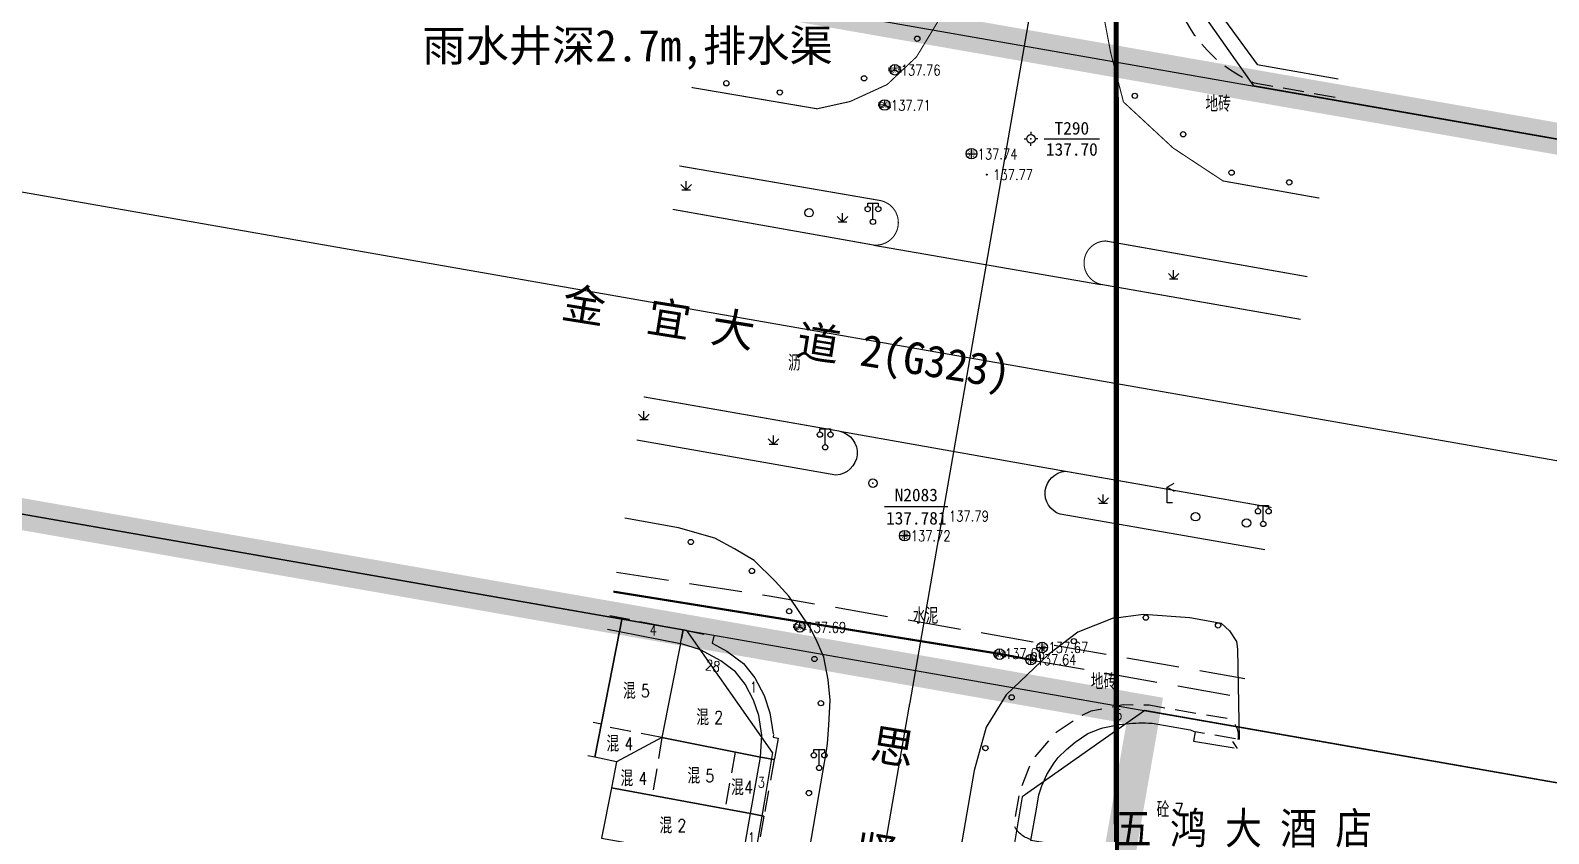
# Model space of a CAD drawing. Extents: x 529262 to 576451, y 2694391 to 2717535.
# Drawn here: x 563351.5 to 563495.1, y 2710773.6 to 2710849.6 of the extents above; entities that cross this region are included whole.
import ezdxf
from ezdxf.enums import TextEntityAlignment as Align
from ezdxf.xclip import XClip

# ---------------------------------------------------------------- set-up
doc = ezdxf.new("R2010")
doc.units = 0
doc.header["$XCLIPFRAME"] = 0
doc.linetypes.add('DASH', pattern=[0.35, 0.25, -0.1])
doc.linetypes.add('X5', pattern=[3, 2, -1])
for name, color, linetype in [('COMPONENT', 8, 'Continuous'), ('DLDW', 8, 'Continuous'), ('DLSS', 4, 'Continuous'), ('DMTZ', 8, 'Continuous'), ('GCD', 8, 'Continuous'), ('GXYZ', 8, 'Continuous'), ('JMD', 8, 'Continuous'), ('KZD', 8, 'Continuous'), ('PP-COM', 7, 'Continuous'), ('RD-中线', 40, 'Continuous'), ('RD-红线', 7, 'Continuous'), ('ZBTZ', 8, 'Continuous'), ('ZJ', 7, 'Continuous')]:
    doc.layers.add(name, color=color, linetype=linetype)
doc.layers.add('现状管道深度（物探资料）', color=2, linetype='Continuous', plot=False)
doc.styles.add('HZ', font='rs.shx', dxfattribs={"width": 0.8, "bigfont": 'hztxt.shx'})
doc.styles.get("Standard").update_dxf_attribs({"font": '', "height": 2.5, "bigfont": 'smfs.shx'})
doc.styles.add('宋体', font='', dxfattribs={"width": 0.75})
doc.styles.add('等线体', font='simhei.ttf')
doc.styles.get('Standard').set_extended_font_data('FangSong_GB2312')
doc.styles.get('宋体').set_extended_font_data('SimSun')
doc.linetypes.add('10422', pattern='A,0.75,[150,AAA.SHX,S=0.5,R=0,X=0,Y=0.5],1.5,[177,AAA.SHX,S=1,R=0,X=0,Y=0.4],0.75', length=3)
doc.linetypes.add('1161', pattern='A,0,[149,AAA.SHX,S=0.15,R=0,X=0,Y=0],-1.6', length=1.6)

# ---------------------------------------------------------------- blocks, each defined once
blk = doc.blocks.new('A$C19FD0107')
at = {"layer": 'RD-中线', "color": 8}
blk.add_lwpolyline([(-7408.07, 16401.63), (-7423.96, 16404.55, 0.002243), (-7425.28, 16404.79), (-8443.29, 16582.93)], format="xyb", dxfattribs=at)
at = {"layer": 'RD-中线', "color": 8, "linetype": 'Continuous', "flags": 128}
blk.add_lwpolyline([(-7700.15, 15606.15), (-7604.06, 16159.91), (-7604.06, 16159.91), (-7596.39, 16204.1), (-7596.39, 16204.1), (-7583.8, 16276.68, 0.000297), (-7583.74, 16277.03), (-7578.34, 16308.34, -0.000153), (-7578.31, 16308.52), (-7563.37, 16394.93, -0.000362), (-7563.29, 16395.36), (-7551.51, 16462.95, -0.000187), (-7551.47, 16463.17), (-7534.02, 16562.75)], format="xyb", dxfattribs=at)
at = {"layer": 'RD-红线', "color": 8}
for points in [[(-7538.91, 16465.29), (-7530.79, 16453.71, 0.414269)], [(-7576.29, 16390.63), (-7584.42, 16402.18, 0.413626)], [(-7541.08, 16394.6), (-7552.66, 16386.45, 0.414801)]]:
    blk.add_lwpolyline(points, format="xyb", dxfattribs=at)
for points in [[(-7459.86, 16441.3), (-7461.77, 16441.63), (-7530.79, 16453.71)], [(-7584.42, 16402.18), (-7688.8, 16420.45)], [(-7479.35, 16383.8), (-7541.08, 16394.6)]]:
    blk.add_lwpolyline(points, dxfattribs=at)
at = {"layer": 'RD-红线', "color": 8, "linetype": 'Continuous', "flags": 128}
for points in [[(-7576.29, 16390.63), (-7577.14, 16385.71), (-7588.4, 16320.61), (-7588.91, 16317.65), (-7589.76, 16312.71)], [(-7552.66, 16386.45), (-7553.51, 16381.52), (-7555.22, 16371.64), (-7565.26, 16313.58), (-7566.11, 16308.66)]]:
    blk.add_lwpolyline(points, dxfattribs=at)
blk = doc.blocks.new('GC200')
at = {"linetype": 'Continuous', "const_width": 0.2, "flags": 128}
blk.add_lwpolyline([(-0.1, 0, 1), (0.1, 0, 1)], format="xyb", close=True, dxfattribs=at)
blk = doc.blocks.new('gc170')
at = {"color": 8, "linetype": 'Continuous'}
blk.add_circle((0, 0), 0.5, dxfattribs=at)
blk = doc.blocks.new('gc124')
at = {"color": 8}
for p, q in [((-1, 1), (0, 0)), ((-0.8, 0), (0.8, 0)), ((0, 0), (0, 1.6)), ((0, 0), (1, 1))]:
    blk.add_line(p, q, dxfattribs=at)
blk = doc.blocks.new('gc097')
at = {"color": 8}
for p, q in [((-1, 2.9), (-1, 3.5)), ((-1, 3.5), (1, 3.5)), ((0, 0.5), (0, 3.5)), ((1, 3.5), (1, 2.9))]:
    blk.add_line(p, q, dxfattribs=at)
for centre in [(-1, 2.4), (1, 2.4), (0, 0)]:
    blk.add_circle(centre, 0.5, dxfattribs=at)
blk = doc.blocks.new('gc052')
for p, q in [((0, 3), (1.3, 3.75)), ((0, 3), (1.3, 2.25)), ((0, 0), (0, 3)), ((1, 0), (0, 0))]:
    blk.add_line(p, q)
blk = doc.blocks.new('gc122')
at = {"color": 8}
blk.add_circle((0, 0), 0.8, dxfattribs=at)
blk = doc.blocks.new('gc116')
at = {"color": 8}
for p, q in [((-1.3, 0), (-0.8, 0)), ((0, 1.3), (0, 0.8)), ((1.3, 0), (0.8, 0)), ((0, -1.3), (0, -0.8))]:
    blk.add_line(p, q, dxfattribs=at)
blk.add_circle((0, 0), 0.8, dxfattribs=at)
blk.add_point((0, 0), dxfattribs=at)
blk = doc.blocks.new('gc117')
at = {"color": 8}
blk.add_circle((0, 0), 0.8, dxfattribs=at)
blk.add_point((0, 0), dxfattribs=at)
blk = doc.blocks.new('gcbj0102')
for p, q in [((-1, 0), (1, 0)), ((0, -1), (0, 1))]:
    blk.add_line(p, q)
blk.add_circle((0, 0), 1)
blk = doc.blocks.new('gcbj0107')
for q in [(-0.87, -0.5), (0, 1), (0.87, -0.5)]:
    blk.add_line((0, 0), q)
blk.add_circle((0, 0), 1)

msp = doc.modelspace()

# ---------------------------------------------------------------- linework, layer by layer
at = {"const_width": 0.5}
msp.add_lwpolyline([(563606.548, 2710897.61), (563454.196, 2710897.56), (563454.418, 2710327.012), (563986.146, 2710327.13), (563986.081, 2710399.056), (564231.875, 2710399.045), (564231.655, 2710837.782), (563606.85, 2710834.954), (563606.548, 2710897.61)], dxfattribs=at)
at = {"color": 8, "linetype": 'DASH', "ltscale": 20, "flags": 128}
for points in [[(563406.912, 2710798.298), (563421.389, 2710796.063), (563466.407, 2710788.249)], [(563446.256, 2710789.993), (563466.132, 2710786.471)]]:
    msp.add_lwpolyline(points, dxfattribs=at)
at = {"color": 8, "linetype": 'DASH', "ltscale": 20, "const_width": 0.2, "elevation": 136.612, "flags": 128}
msp.add_lwpolyline([(563406.628, 2710796.463), (563443.232, 2710790.566), (563446.256, 2710789.993)], dxfattribs=at)
at = {"layer": 'DLSS', "linetype": 'Continuous', "const_width": 0.1, "flags": 128}
for points, elevation in [([(563473.458, 2710833.694), (563464.331, 2710835.319), (563459.612, 2710838.43), (563454.906, 2710842.79), (563453.688, 2710847.48), (563453.126, 2710850.467), (563458.537, 2710881.745), (563465.664, 2710882.068)], 138.032), ([(563438.532, 2710852.363), (563435.319, 2710847.061), (563432.54, 2710844.44), (563429.041, 2710842.838), (563425.913, 2710842.145), (563414.023, 2710844.163)], 136.796), ([(563409.485, 2710814.892), (563428.068, 2710811.641)], 136.994), ([(563449.405, 2710807.849), (563468.917, 2710804.421)], 137.991)]:
    msp.add_lwpolyline(points, dxfattribs=dict(at, elevation=elevation))
msp.add_lwpolyline([(563412.236, 2710832.633), (563431.264, 2710829.255, 0.9888271), (563431.716, 2710833.496), (563412.872, 2710836.741)], format="xyb", dxfattribs=at)
at = {"layer": 'DLSS', "linetype": 'Continuous', "const_width": 0.1, "elevation": 137.865, "flags": 128}
msp.add_lwpolyline([(563471.679, 2710822.223), (563452.755, 2710825.537, -0.87481), (563453.209, 2710829.641), (563472.305, 2710826.261)], format="xyb", dxfattribs=at)
at = {"layer": 'DLSS', "linetype": 'Continuous', "elevation": 137.239, "flags": 128}
msp.add_lwpolyline([(563421.841, 2710752.568), (563426.798, 2710781.393), (563426.889, 2710782.088), (563427.015, 2710783.831), (563427.144, 2710786.181), (563426.946, 2710788.117), (563426.545, 2710790.262), (563425.821, 2710791.947), (563425.246, 2710793.048), (563423.246, 2710796.041), (563421.941, 2710797.452), (563419.949, 2710799.4), (563418.087, 2710800.516), (563416.232, 2710801.529), (563412.801, 2710802.507), (563407.703, 2710803.399)], dxfattribs=at)
at = {"layer": 'DLSS', "linetype": 'Continuous'}
for points in [[(563453.932, 2710793.95), (563450.598, 2710792.621), (563447.825, 2710790.517), (563443.814, 2710786.683), (563441.906, 2710783.64), (563440.786, 2710779.535), (563436.118, 2710752.568)], [(563453.932, 2710793.95), (563456.79, 2710794.319), (563461.194, 2710794.008), (563464.166, 2710793.465), (563464.939, 2710792.739), (563465.598, 2710791.735), (563465.71, 2710791.008), (563465.87, 2710782.464)]]:
    msp.add_lwpolyline(points, dxfattribs=at)
at = {"layer": 'DMTZ', "linetype": '10422', "flags": 128}
for points in [[(563428.068, 2710811.641, -0.8755509), (563427.694, 2710807.496), (563408.85, 2710810.793)], [(563468.294, 2710800.409), (563448.91, 2710803.779, -0.8130764), (563449.405, 2710807.849)]]:
    msp.add_lwpolyline(points, format="xyb", dxfattribs=at)
for points in [[(563428.068, 2710811.641), (563428.068, 2710811.641)], [(563449.405, 2710807.849), (563449.405, 2710807.849)]]:
    msp.add_lwpolyline(points, close=True, dxfattribs=at)
at = {"layer": 'JMD', "linetype": 'Continuous'}
msp.add_line((563465.708, 2710781.632), (563465.253, 2710782.29), dxfattribs=at)
at = {"layer": 'JMD', "linetype": 'X5', "flags": 128}
msp.add_lwpolyline([(563474.937, 2710843.227), (563467.26, 2710844.578, -0.2795965), (563459.232, 2710855.822), (563463.984, 2710882.038), (563465.605, 2710881.744)], format="xyb", dxfattribs=at)
at = {"layer": 'JMD', "linetype": 'Continuous', "flags": 128}
for points, elevation in [([(563480.206, 2710877.183), (563472.678, 2710878.522), (563472.962, 2710880.348), (563465.605, 2710881.744), (563460.856, 2710855.528), (563467.568, 2710846.328), (563475.21, 2710844.983)], 138.12), ([(563406.076, 2710792.906), (563407.22, 2710792.68), (563404.887, 2710780.799), (563404.221, 2710780.939)], 137.761)]:
    msp.add_lwpolyline(points, dxfattribs=dict(at, elevation=elevation))
at = {"layer": 'JMD', "linetype": 'X5'}
for points, elevation in [([(563406.279, 2710794.212), (563407.476, 2710793.975), (563407.22, 2710792.68)], 137.545), ([(563412.976, 2710791.539), (563413.232, 2710792.834), (563416.128, 2710792.26), (563415.993, 2710791.58), (563417.378, 2710790.832), (563418.934, 2710789.657), (563420.022, 2710788.307), (563420.896, 2710786.619), (563421.429, 2710784.988), (563421.769, 2710782.933), (563421.753, 2710782.683), (563422.226, 2710782.596), (563421.87, 2710780.656), (563421.856, 2710780.575), (563420.558, 2710780.813)], 136.962), ([(563420.558, 2710780.813), (563421.856, 2710780.575), (563420.876, 2710775.23), (563419.608, 2710775.462)], 137.75)]:
    msp.add_lwpolyline(points, dxfattribs=dict(at, elevation=elevation))
at = {"layer": 'JMD', "linetype": 'X5', "flags": 128}
for points, elevation in [([(563407.22, 2710792.68), (563407.476, 2710793.975), (563413.232, 2710792.834), (563412.976, 2710791.539)], 137.761), ([(563404.714, 2710784.117), (563405.508, 2710783.961)], 137.545), ([(563411.229, 2710782.645), (563405.471, 2710783.775)], 137.75), ([(563411.229, 2710782.645), (563410.31, 2710777.189)], 136.962), ([(563418.171, 2710781.282), (563417.174, 2710775.914)], 136.962)]:
    msp.add_lwpolyline(points, dxfattribs=dict(at, elevation=elevation))
at = {"layer": 'JMD', "linetype": 'Continuous', "flags": 128}
for points, elevation in [([(563412.976, 2710791.539), (563411.229, 2710782.645), (563406.922, 2710780.372), (563404.887, 2710780.799), (563407.22, 2710792.68)], 136.962), ([(563412.976, 2710791.539), (563411.229, 2710782.645), (563420.558, 2710780.813), (563420.687, 2710782.878), (563420.381, 2710784.731), (563419.9, 2710786.201), (563419.116, 2710787.716), (563418.179, 2710788.878), (563416.795, 2710789.924), (563414.863, 2710790.967), (563412.976, 2710791.539)], 136.962), ([(563406.922, 2710780.372), (563406.461, 2710777.904), (563419.608, 2710775.462), (563420.558, 2710780.813), (563411.229, 2710782.645), (563406.922, 2710780.372)], -522.169)]:
    msp.add_lwpolyline(points, close=True, dxfattribs=dict(at, elevation=elevation))
at = {"layer": 'JMD', "linetype": 'X5', "elevation": 137.925, "flags": 128}
msp.add_lwpolyline([(563446.144, 2710773.017, -0.2341601), (563444.534, 2710774.389), (563445.125, 2710777.583), (563446.246, 2710780.49), (563448.629, 2710783.239), (563450.734, 2710784.647), (563451.854, 2710785.181), (563454.875, 2710785.773), (563457.343, 2710785.736), (563461.763, 2710784.971), (563464.878, 2710784.476, -0.3087531), (563465.729, 2710782.483)], format="xyb", dxfattribs=at)
at = {"layer": 'JMD', "linetype": 'Continuous', "elevation": 137.925, "flags": 128}
msp.add_lwpolyline([(563463.554, 2710769.854), (563449.595, 2710772.357), (563446.125, 2710772.912), (563446.66, 2710775.881), (563446.892, 2710777.237), (563447.168, 2710778.075), (563447.653, 2710779.164), (563448.344, 2710780.274), (563448.732, 2710780.769), (563449.502, 2710781.537), (563450.345, 2710782.23), (563451.533, 2710783.025), (563452.662, 2710783.488, -0.0819711), (563457.629, 2710784.011), (563461.205, 2710783.376), (563461.684, 2710783.192), (563461.529, 2710782.299), (563465.389, 2710781.683)], format="xyb", dxfattribs=at)
at = {"layer": 'JMD', "linetype": 'X5'}
for points in [[(563465.519, 2710782.525), (563461.684, 2710783.192)], [(563419.608, 2710775.462), (563420.876, 2710775.23), (563420.018, 2710770.548), (563418.795, 2710770.772)]]:
    msp.add_lwpolyline(points, dxfattribs=at)
at = {"layer": 'JMD', "linetype": 'Continuous', "flags": 128}
msp.add_lwpolyline([(563419.608, 2710775.462), (563419.608, 2710775.462), (563406.461, 2710777.904), (563405.514, 2710773.126), (563418.795, 2710770.772)], close=True, dxfattribs=at)
at = {"layer": 'KZD', "linetype": 'Continuous'}
for p, q in [((563447.398, 2710839.306, 137.699), (563452.648, 2710839.306, 137.699)), ((563432.297, 2710804.501), (563438.297, 2710804.501))]:
    msp.add_line(p, q, dxfattribs=at)
at = {"layer": 'PP-COM'}
for p, q in [((563032.752, 2710920.339), (563537.175, 2710832.069)), ((563117.861, 2710844.534), (563518.64, 2710774.401))]:
    msp.add_line(p, q, dxfattribs=at)
at = {"layer": 'PP-COM', "color": 8, "const_width": 3}
msp.add_lwpolyline([(563032.752, 2710920.339), (563591.044, 2710822.688), (563615.48, 2710946.262), (563044.443, 2711044.616), (563022.893, 2710922.063)], close=True, dxfattribs=at)
msp.add_lwpolyline([(563417.341, 2710556.693), (562978.055, 2710627.629), (563025.329, 2710860.726), (563456.913, 2710785.203), (563417.116, 2710556.733)], dxfattribs=at)
at = {"layer": 'ZBTZ', "linetype": '1161', "flags": 128}
for points, elevation in [([(563431.264, 2710829.255), (563452.755, 2710825.537)], 137.815), ([(563428.068, 2710811.641), (563449.405, 2710807.849)], 137.854)]:
    msp.add_lwpolyline(points, dxfattribs=dict(at, elevation=elevation))

# ---------------------------------------------------------------- block references
at = {"layer": 'COMPONENT', "linetype": 'Continuous', "xscale": 0.5, "yscale": 0.5}
for name, p in [('gcbj0107', (563433.275, 2710845.841)), ('gcbj0107', (563432.309, 2710842.508)), ('gcbj0102', (563440.522, 2710837.897)), ('gcbj0102', (563434.196, 2710801.761)), ('gcbj0107', (563424.269, 2710793.13)), ('gcbj0102', (563447.213, 2710791.174)), ('gcbj0107', (563443.175, 2710790.545)), ('gcbj0102', (563446.148, 2710790.036))]:
    msp.add_blockref(name, p, dxfattribs=at)
at = {"layer": 'DLDW', "color": 252, "linetype": 'Continuous', "xscale": 0.5, "yscale": 0.5, "zscale": 0.5}
for p in [(563431.196, 2710831.453), (563426.675, 2710810.118), (563468.139, 2710802.867), (563426.103, 2710779.779)]:
    msp.add_blockref('gc097', p, dxfattribs=at)
at = {"layer": 'DLSS', "linetype": 'Continuous', "xscale": 0.5, "yscale": 0.5, "zscale": 0.5}
msp.add_blockref('gc052', (563459.052, 2710804.853, 138.328), dxfattribs=at)
at = {"layer": 'GCD', "linetype": 'Continuous'}
ref = msp.add_blockref('GC200', (563433.223, 2710845.797, 137.763), dxfattribs=dict(at, xscale=0.5, yscale=0.5, zscale=0.5))
ref.add_attrib('height', '137.76', dxfattribs={"linetype": 'Continuous', "height": 1, "style": 'HZ', "width": 0.8}).set_placement((563433.823, 2710845.797, 137.763), align=Align.MIDDLE_LEFT)
ref = msp.add_blockref('GC200', (563432.301, 2710842.474, 137.707), dxfattribs=dict(at, xscale=0.5, yscale=0.5, zscale=0.5))
ref.add_attrib('height', '137.71', dxfattribs={"linetype": 'Continuous', "height": 1, "style": 'HZ', "width": 0.8}).set_placement((563432.901, 2710842.474, 137.707), align=Align.MIDDLE_LEFT)
ref = msp.add_blockref('GC200', (563440.507, 2710837.848, 137.741), dxfattribs=dict(at, xscale=0.5, yscale=0.5, zscale=0.5))
ref.add_attrib('height', '137.74', dxfattribs={"linetype": 'Continuous', "height": 1, "style": 'HZ', "width": 0.8}).set_placement((563441.107, 2710837.848, 137.741), align=Align.MIDDLE_LEFT)
ref = msp.add_blockref('GC200', (563441.972, 2710835.916, 137.772), dxfattribs=dict(at, xscale=0.5, yscale=0.5, zscale=0.5))
ref.add_attrib('height', '137.77', dxfattribs={"linetype": 'Continuous', "height": 1, "style": 'HZ', "width": 0.8}).set_placement((563442.572, 2710835.916, 137.772), align=Align.MIDDLE_LEFT)
ref = msp.add_blockref('GC200', (563437.79, 2710803.599, 137.786), dxfattribs=dict(at, xscale=0.5, yscale=0.5, zscale=0.5))
ref.add_attrib('height', '137.79', dxfattribs={"linetype": 'Continuous', "height": 1, "style": 'HZ', "width": 0.8}).set_placement((563438.39, 2710803.599, 137.786), align=Align.MIDDLE_LEFT)
ref = msp.add_blockref('GC200', (563434.172, 2710801.733, 137.718), dxfattribs=dict(at, xscale=0.5, yscale=0.5, zscale=0.5))
ref.add_attrib('height', '137.72', dxfattribs={"linetype": 'Continuous', "height": 1, "style": 'HZ', "width": 0.8}).set_placement((563434.772, 2710801.733, 137.718), align=Align.MIDDLE_LEFT)
ref = msp.add_blockref('GC200', (563424.288, 2710793.079, 137.694), dxfattribs=dict(at, xscale=0.5, yscale=0.5, zscale=0.5))
ref.add_attrib('height', '137.69', dxfattribs={"linetype": 'Continuous', "height": 1, "style": 'HZ', "width": 0.8}).set_placement((563424.888, 2710793.079, 137.694), align=Align.MIDDLE_LEFT)
ref = msp.add_blockref('GC200', (563447.208, 2710791.166, 137.665), dxfattribs=dict(at, xscale=0.5, yscale=0.5, zscale=0.5))
ref.add_attrib('height', '137.67', dxfattribs={"linetype": 'Continuous', "height": 1, "style": 'HZ', "width": 0.8}).set_placement((563447.808, 2710791.166, 137.665), align=Align.MIDDLE_LEFT)
ref = msp.add_blockref('GC200', (563443.089, 2710790.588, 137.661), dxfattribs=dict(at, xscale=0.5, yscale=0.5, zscale=0.5))
ref.add_attrib('height', '137.66', dxfattribs={"linetype": 'Continuous', "height": 1, "style": 'HZ', "width": 0.8}).set_placement((563443.689, 2710790.588, 137.661), align=Align.MIDDLE_LEFT)
ref = msp.add_blockref('GC200', (563446.077, 2710790.02, 137.639), dxfattribs=dict(at, xscale=0.5, yscale=0.5, zscale=0.5))
ref.add_attrib('height', '137.64', dxfattribs={"linetype": 'Continuous', "height": 1, "style": 'HZ', "width": 0.8}).set_placement((563446.677, 2710790.02, 137.639), align=Align.MIDDLE_LEFT)
at = {"layer": 'KZD', "linetype": 'Continuous', "xscale": 0.5, "yscale": 0.5, "zscale": 0.5}
for name, p in [('gc116', (563446.148, 2710839.306, 137.699)), ('gc117', (563431.198, 2710806.728, 137.781))]:
    msp.add_blockref(name, p, dxfattribs=at)
at = {"layer": 'PP-COM'}
ref = msp.add_blockref('A$C19FD0107', (570997.993, 2694390.603), dxfattribs=at)
XClip(ref).set_block_clipping_path([(-9366.4383134884, 14428.6043910822), (-3328.4480743363, 17452.7484863754)])
at = {"layer": 'ZBTZ', "linetype": 'Continuous'}
for p, xscale, yscale, zscale, rotation in [((563435.391, 2710848.772, 137.299), 0.5000000000276439, 0.5000000000276439, 0.5000000000276439, 36.59552146557085), ((563417.32, 2710844.558), 0.5000000000770737, 0.5000000000770737, 0.5000000000770737, 350.2735446767808), ((563430.352, 2710845.03), 0.5000000000276439, 0.5000000000276439, 0.5000000000276439, 36.59552146557085), ((563422.377, 2710843.691), 0.5000000000770737, 0.5000000000770737, 0.5000000000770737, 350.2735446767808), ((563455.978, 2710843.373), 0.4999999999290491, 0.4999999999290491, 0.4999999999290491, 321.5613868313077), ((563460.558, 2710839.737), 0.4999999999290491, 0.4999999999290491, 0.4999999999290491, 321.5613868313077), ((563465.139, 2710836.102), 0.4999999999462649, 0.4999999999462649, 0.4999999999462649, 350.438587774949), ((563470.599, 2710835.182), 0.4999999999462649, 0.4999999999462649, 0.4999999999462649, 350.438587774949), ((563413.956, 2710801.157), 0.5000000000544016, 0.5000000000544016, 0.5000000000544016, 163.1166202364529), ((563419.744, 2710798.42, 137.07), 0.4999999998568945, 0.4999999998568945, 0.4999999998568945, 117.8753995678584), ((563423.267, 2710794.61), 0.499999999853611, 0.499999999853611, 0.499999999853611, 132.7656952014645), ((563457.022, 2710794.002), 0.4999999999292131, 0.4999999999292131, 0.4999999999292131, 196.3860426203426), ((563463.858, 2710793.264), 0.499999999977959, 0.499999999977959, 0.499999999977959, 173.840212122363), ((563450.212, 2710791.777), 0.4999999998466725, 0.4999999998466725, 0.4999999998466725, 219.511911173766), ((563425.66, 2710790.086), 0.4999999998568945, 0.4999999998568945, 0.4999999998568945, 117.8753995678584), ((563426.272, 2710785.904, 137.07), 0.4999999998568945, 0.4999999998568945, 0.4999999998568945, 117.8753995678584), ((563444.326, 2710786.462), 0.5000000000427534, 0.5000000000427534, 0.5000000000427534, 242.629567614061), ((563441.838, 2710781.657), 0.4999999998981632, 0.4999999998981632, 0.4999999998981632, 258.7879132076382), ((563425.139, 2710777.405), 0.5000000000558373, 0.5000000000558373, 0.5000000000558373, 79.94431430402375)]:
    msp.add_blockref('gc170', p, dxfattribs=dict(at, xscale=xscale, yscale=yscale, zscale=zscale, rotation=rotation))
at = {"layer": 'ZBTZ', "linetype": 'Continuous', "xscale": 0.5, "yscale": 0.5}
for p in [(563413.514, 2710834.488), (563428.316, 2710831.46), (563459.656, 2710826.065), (563409.519, 2710812.738), (563421.787, 2710810.425), (563452.988, 2710804.846)]:
    msp.add_blockref('gc124', p, dxfattribs=at)
at = {"layer": 'ZBTZ', "linetype": 'Continuous', "xscale": 0.5, "yscale": 0.5, "zscale": 0.5}
for p in [(563425.148, 2710832.311), (563461.719, 2710803.551), (563466.55, 2710802.955)]:
    msp.add_blockref('gc122', p, dxfattribs=at)

# ---------------------------------------------------------------- texts
at = {"layer": 'GXYZ', "linetype": 'Continuous', "style": '宋体'}
for s, p in [('电缆', (563433.259, 2710845.862)), ('电信', (563432.294, 2710842.529)), ('污', (563440.522, 2710837.891)), ('污', (563434.197, 2710801.754)), ('电缆', (563424.254, 2710793.151)), ('电信', (563443.159, 2710790.566)), ('污', (563446.149, 2710790.03)), ('污', (563447.213, 2710791.167))]:
    msp.add_text(s, height=0.5, dxfattribs=at).set_placement(p, align=Align.MIDDLE)
at = {"layer": 'JMD', "linetype": 'Continuous', "style": 'HZ', "width": 0.8}
for s, p in [('混', (563408.744, 2710787.066)), ('混', (563415.682, 2710784.565)), ('混', (563407.172, 2710782.071)), ('混', (563408.504, 2710778.789)), ('混', (563414.843, 2710779.035)), ('混', (563418.973, 2710777.943)), ('砼', (563459.248, 2710775.836)), ('混', (563412.195, 2710774.327))]:
    msp.add_text(s, height=1.5, dxfattribs=at).set_placement(p, align=Align.MIDDLE_RIGHT)
for s, p in [('5', (563409.244, 2710787.066)), ('2', (563416.182, 2710784.565)), ('4', (563407.672, 2710782.071)), ('4', (563409.004, 2710778.789)), ('5', (563415.343, 2710779.035)), ('4', (563419.008, 2710777.956)), ('7', (563459.748, 2710775.836)), ('2', (563412.695, 2710774.327))]:
    msp.add_text(s, height=1.2, dxfattribs=at).set_placement(p, align=Align.MIDDLE_LEFT)
at = {"layer": 'KZD', "linetype": 'Continuous', "style": '等线体'}
for s, p in [('T290', (563450.023, 2710840.306, 137.699)), ('137.70', (563450.023, 2710838.306, 137.699))]:
    msp.add_text(s, height=1.2, dxfattribs=at).set_placement(p, align=Align.MIDDLE_CENTER)
for s, p in [('N2083', (563435.297, 2710805.601)), ('137.781', (563435.297, 2710803.401))]:
    msp.add_text(s, height=1.2, dxfattribs=at).set_placement(p, align=Align.MIDDLE)
at = {"layer": 'ZJ', "color": 8, "linetype": 'Continuous'}
for s, height, style, width, p in [('地砖', 1.5, 'HZ', 0.8, (563463.86, 2710842.678)), ('沥', 1.5, 'HZ', 0.8, (563423.764, 2710818.16)), ('水泥', 1.5, 'HZ', 0.8, (563436.176, 2710794.255)), ('4', 1, 'HZ', 0.8, (563410.402, 2710792.816, -137.468)), ('地砖', 1.5, 'HZ', 0.8, (563453.012, 2710788.022)), ('1', 1, 'HZ', 0.8, (563419.9, 2710787.417, -137.468)), ('5', 1, 'HZ', 0.8, (563454.437, 2710784.811)), ('3', 1, 'HZ', 0.8, (563420.632, 2710778.414, -137.468)), ('五 鸿 大 酒 店', 3, '等线体', 0.85, (563466.265, 2710774.137)), ('1', 1, 'HZ', 0.8, (563419.711, 2710773.174, -137.468))]:
    msp.add_text(s, height=height, dxfattribs=dict(at, style=style, width=width)).set_placement(p, align=Align.MIDDLE)
at = {"layer": 'ZJ', "color": 8, "linetype": 'Continuous', "style": '等线体'}
for s, p in [('金  宜 大  道 2(G323)', (563422.982, 2710820.339, 136.958)), ('思', (563433.083, 2710781.795)), ('贤', (563431.512, 2710771.793))]:
    msp.add_text(s, height=3, rotation=350.9163, dxfattribs=at).set_placement(p, align=Align.MIDDLE)
at = {"layer": 'ZJ', "color": 8, "linetype": 'Continuous', "style": 'HZ', "width": 0.8}
msp.add_text('28', height=1, rotation=350.2006, dxfattribs=at).set_placement((563416.041, 2710789.438), align=Align.MIDDLE)
at = {"layer": '现状管道深度（物探资料）', "color": 3}
msp.add_text('雨水井深2.7m,排水渠', height=3, dxfattribs=at).set_placement((563407.96, 2710848.125), align=Align.MIDDLE_CENTER)

doc.saveas('drawing.dxf')
